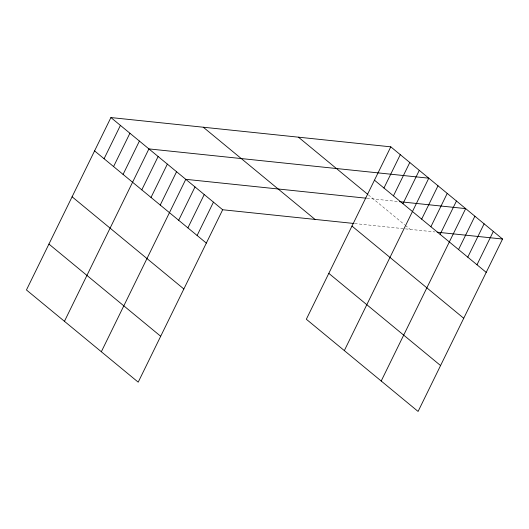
<?xml version="1.0" encoding="UTF-8"?>
<svg xmlns="http://www.w3.org/2000/svg" width="529" height="529" viewBox="0 0 529 529"><rect width="100%" height="100%" fill="white"/><g stroke="black" fill="none" stroke-linecap="round" stroke-linejoin="round"><path stroke-width="0.4" stroke-dasharray="2.65 1.98" d="M366.967 198.282L398.707 201.602M354.681 223.562L404.639 228.786M405.432 228.872L434.818 231.947M368.396 194.89L404.659 224.805M405.274 225.314L410.193 229.368"/><path stroke-width="0.79" d="M390.792 146.837L306.331 319.252L418.089 411.443L502.55 239.035L390.792 146.837L110.911 117.557L26.45 289.965L138.208 382.163L222.669 209.749L353.888 223.476M104.081 158.74L120.414 125.393M113.576 166.575L129.916 133.229M123.078 174.411L139.411 141.064M64.445 321.315L148.913 148.9L428.788 178.187L344.326 350.595M141.798 189.851L158.131 156.505M151.016 197.456L167.349 164.116M160.234 205.067L176.574 171.72M101.33 351.739L185.791 179.324L366.174 198.196M178.676 220.276L195.009 186.929M187.894 227.88L204.234 194.54M197.119 235.484L213.452 202.144M383.955 188.02L400.288 154.68M393.457 195.856L409.79 162.515M402.953 203.691L419.292 170.351M421.673 219.138L438.012 185.791M430.897 226.743L447.23 193.396M440.115 234.347L456.448 201.007M381.204 381.019L465.672 208.611L399.481 201.681M458.557 249.562L474.89 216.216M467.775 257.167L484.108 223.82M476.993 264.771L493.332 231.424M437.126 232.185L502.55 239.035M374.453 180.184L486.217 272.375M298.429 137.176L367.781 194.381M351.97 226.075L463.735 318.273M203.275 127.218L315.033 219.409M328.807 273.361L440.571 365.552M110.911 117.557L222.669 209.749M94.579 150.897L206.336 243.095M72.096 196.795L183.854 288.986M48.932 244.074L160.69 336.265"/></g></svg>
